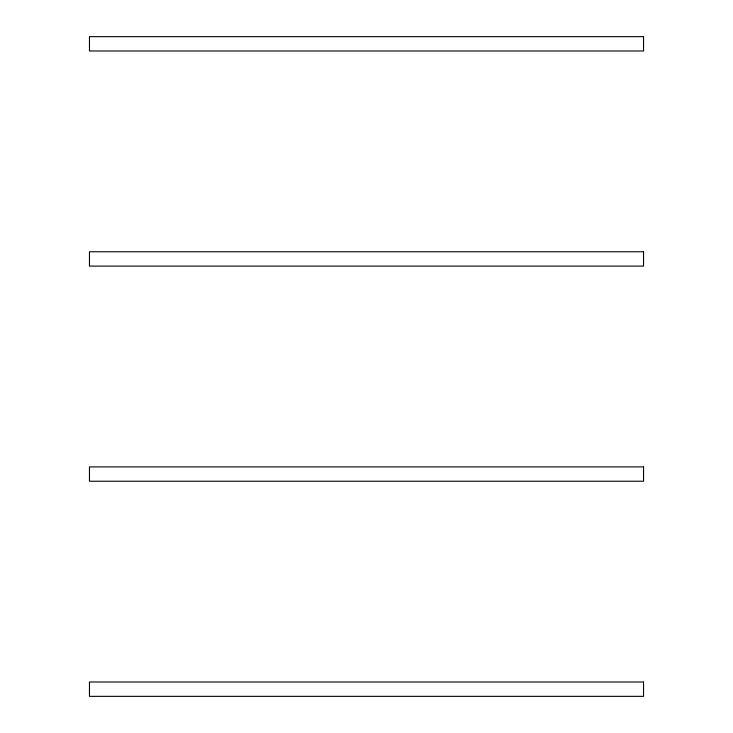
<?xml version="1.0" encoding="UTF-8"?>
<svg xmlns="http://www.w3.org/2000/svg" width="733" height="733" viewBox="0 0 733 733"><rect width="100%" height="100%" fill="white"/><g stroke="black" fill="none" stroke-linecap="round" stroke-linejoin="round"><path stroke-width="1.1" d="M643.537 36.65L89.463 36.65L89.463 50.989L643.537 50.989L643.537 36.65M643.537 251.767L89.463 251.767L89.463 266.106L643.537 266.106L643.537 251.767M643.537 466.894L89.463 466.894L89.463 481.233L643.537 481.233L643.537 466.894M643.537 682.011L89.463 682.011L89.463 696.35L643.537 696.35L643.537 682.011"/></g></svg>
